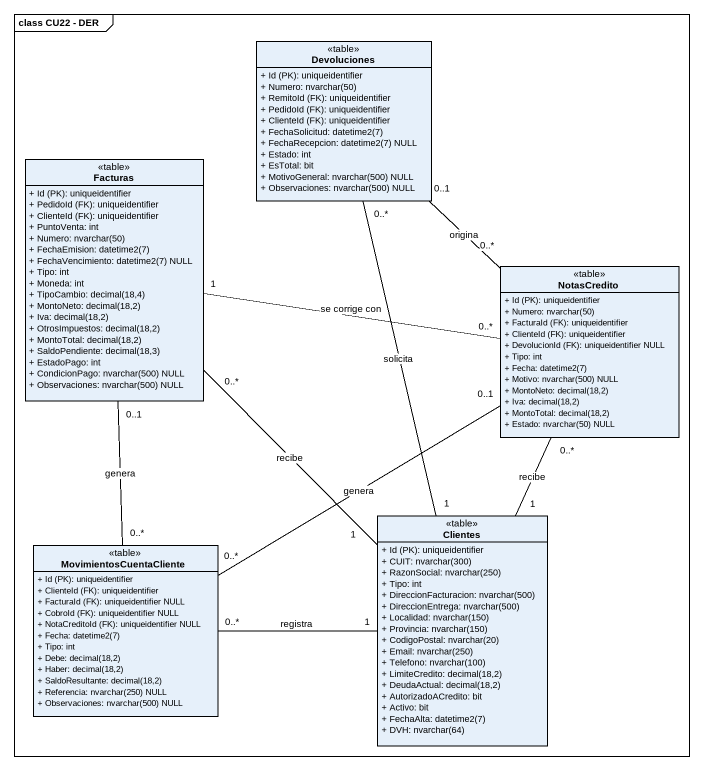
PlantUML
@startuml
mainframe class CU22 - DER
hide circle
hide empty members
skinparam classAttributeIconSize 0
class Devoluciones <<table>> {
  {field} + Id (PK): uniqueidentifier
  {field} + Numero: nvarchar(50)
  {field} + RemitoId (FK): uniqueidentifier
  {field} + PedidoId (FK): uniqueidentifier
  {field} + ClienteId (FK): uniqueidentifier
  {field} + FechaSolicitud: datetime2(7)
  {field} + FechaRecepcion: datetime2(7) NULL
  + Estado: int
  + EsTotal: bit
  {field} + MotivoGeneral: nvarchar(500) NULL
  {field} + Observaciones: nvarchar(500) NULL
}
class Facturas <<table>> {
  {field} + Id (PK): uniqueidentifier
  {field} + PedidoId (FK): uniqueidentifier
  {field} + ClienteId (FK): uniqueidentifier
  + PuntoVenta: int
  {field} + Numero: nvarchar(50)
  {field} + FechaEmision: datetime2(7)
  {field} + FechaVencimiento: datetime2(7) NULL
  + Tipo: int
  + Moneda: int
  {field} + TipoCambio: decimal(18,4)
  {field} + MontoNeto: decimal(18,2)
  {field} + Iva: decimal(18,2)
  {field} + OtrosImpuestos: decimal(18,2)
  {field} + MontoTotal: decimal(18,2)
  {field} + SaldoPendiente: decimal(18,3)
  + EstadoPago: int
  {field} + CondicionPago: nvarchar(500) NULL
  {field} + Observaciones: nvarchar(500) NULL
}
class NotasCredito <<table>> {
  {field} + Id (PK): uniqueidentifier
  {field} + Numero: nvarchar(50)
  {field} + FacturaId (FK): uniqueidentifier
  {field} + ClienteId (FK): uniqueidentifier
  {field} + DevolucionId (FK): uniqueidentifier NULL
  + Tipo: int
  {field} + Fecha: datetime2(7)
  {field} + Motivo: nvarchar(500) NULL
  {field} + MontoNeto: decimal(18,2)
  {field} + Iva: decimal(18,2)
  {field} + MontoTotal: decimal(18,2)
  {field} + Estado: nvarchar(50) NULL
}
class MovimientosCuentaCliente <<table>> {
  {field} + Id (PK): uniqueidentifier
  {field} + ClienteId (FK): uniqueidentifier
  {field} + FacturaId (FK): uniqueidentifier NULL
  {field} + CobroId (FK): uniqueidentifier NULL
  {field} + NotaCreditoId (FK): uniqueidentifier NULL
  {field} + Fecha: datetime2(7)
  + Tipo: int
  {field} + Debe: decimal(18,2)
  {field} + Haber: decimal(18,2)
  {field} + SaldoResultante: decimal(18,2)
  {field} + Referencia: nvarchar(250) NULL
  {field} + Observaciones: nvarchar(500) NULL
}
class Clientes <<table>> {
  {field} + Id (PK): uniqueidentifier
  {field} + CUIT: nvarchar(300)
  {field} + RazonSocial: nvarchar(250)
  + Tipo: int
  {field} + DireccionFacturacion: nvarchar(500)
  {field} + DireccionEntrega: nvarchar(500)
  {field} + Localidad: nvarchar(150)
  {field} + Provincia: nvarchar(150)
  {field} + CodigoPostal: nvarchar(20)
  {field} + Email: nvarchar(250)
  {field} + Telefono: nvarchar(100)
  {field} + LimiteCredito: decimal(18,2)
  {field} + DeudaActual: decimal(18,2)
  + AutorizadoACredito: bit
  + Activo: bit
  {field} + FechaAlta: datetime2(7)
  {field} + DVH: nvarchar(64)
}
Devoluciones "0..*" -- "1" Clientes : solicita
Facturas "0..*" -- "1" Clientes : recibe
NotasCredito "0..*" -up- "0..1" Devoluciones : origina
NotasCredito "0..*" -left- "1" Facturas : se corrige con
NotasCredito "0..*" -- "1" Clientes : recibe
MovimientosCuentaCliente "0..*" -up- "0..1" Facturas : genera
MovimientosCuentaCliente "0..*" -up- "0..1" NotasCredito : genera
MovimientosCuentaCliente "0..*" -right- "1" Clientes : registra
@enduml
